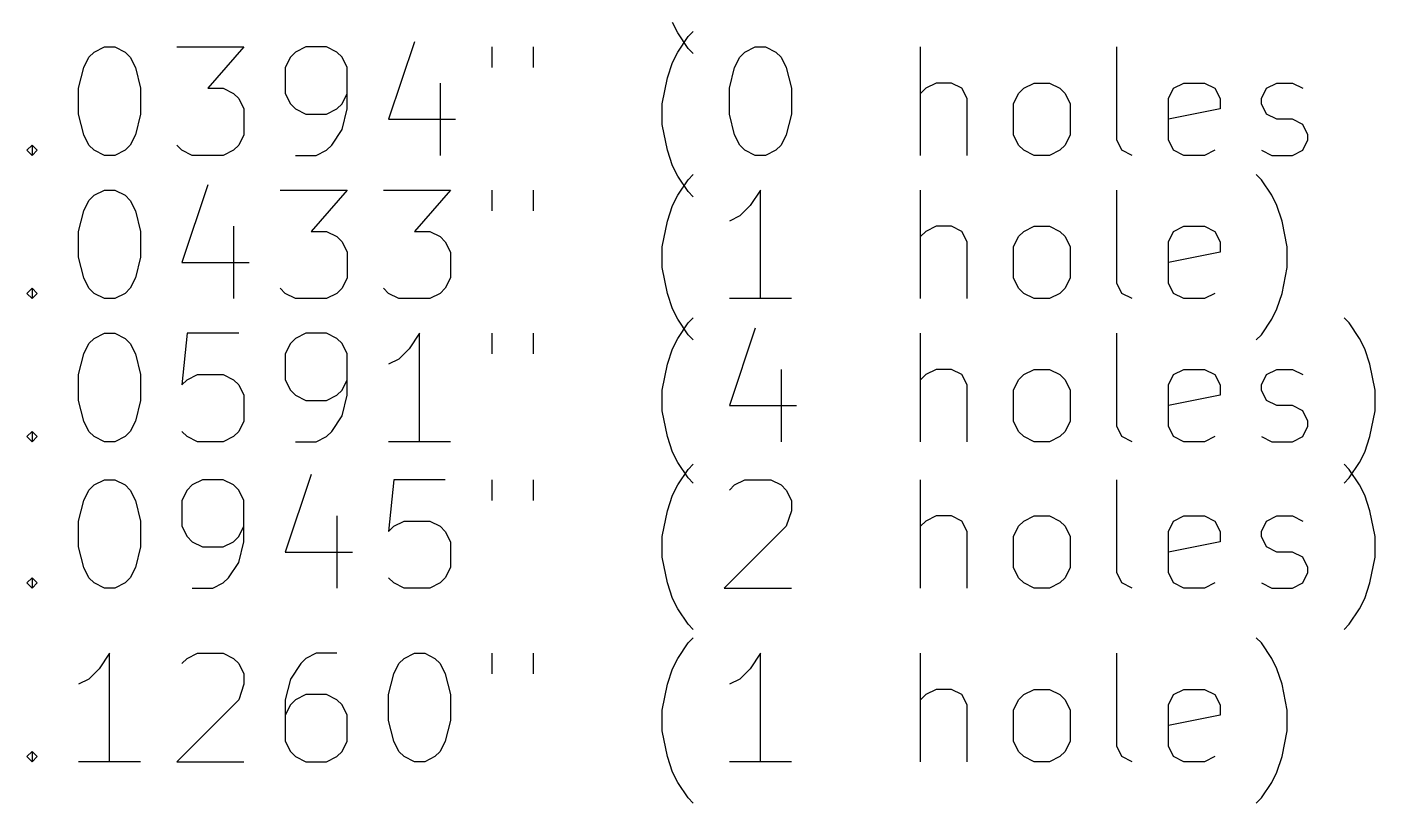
# Model space of a CAD drawing. Extents: x -2 to 100, y -33 to 100.
# Drawn here: x 23.33 to 48.19, y -32.52 to -18.21 of the extents above; entities that cross this region are included whole.
import ezdxf

# ---------------------------------------------------------------- set-up
doc = ezdxf.new("R2010")
doc.units = 0
doc.layers.add('BLACK', color=7, linetype='CONTINUOUS')

msp = doc.modelspace()

# ---------------------------------------------------------------- linework, layer by layer
at = {"layer": 'BLACK', "linetype": 'CONTINUOUS'}
for p, q in [((35.3333, -18.3207), (35.2381, -18.1302)), ((35.5238, -18.6064), (35.3333, -18.3207)), ((35.3333, -18.675), (35.5238, -18.3893)), ((35.5238, -18.3893), (35.619, -18.294)), ((24.5714, -18.675), (24.7619, -18.5798)), ((24.7619, -18.5798), (24.9524, -18.5798)), ((24.9524, -18.5798), (25.1429, -18.675)), ((26.0952, -18.5798), (27.3333, -18.5798)), ((27.3333, -18.5798), (26.6667, -19.3417)), ((28.4762, -18.5798), (28.2857, -18.675)), ((28.8571, -18.5798), (28.4762, -18.5798)), ((29.0476, -18.675), (28.8571, -18.5798)), ((30.4762, -18.4845), (30, -19.9131)), ((31.9048, -18.5798), (31.9048, -18.9607)), ((32.6667, -18.5798), (32.6667, -18.9607)), ((35.619, -18.7017), (35.5238, -18.6064)), ((36.5714, -18.675), (36.7619, -18.5798)), ((36.7619, -18.5798), (36.9524, -18.5798)), ((36.9524, -18.5798), (37.1429, -18.675)), ((39.8095, -20.5798), (39.8095, -18.5798)), ((43.4286, -20.294), (43.4286, -18.5798)), ((24.381, -18.9607), (24.4762, -18.7702)), ((24.4762, -18.7702), (24.5714, -18.675)), ((25.1429, -18.675), (25.2381, -18.7702)), ((25.2381, -18.7702), (25.3333, -18.9607)), ((28.1905, -18.7702), (28.0952, -18.9607)), ((28.2857, -18.675), (28.1905, -18.7702)), ((29.1429, -18.7702), (29.0476, -18.675)), ((29.2381, -18.9607), (29.1429, -18.7702)), ((35.1429, -19.1512), (35.2381, -18.8655)), ((35.2381, -18.8655), (35.3333, -18.675)), ((36.381, -18.9607), (36.4762, -18.7702)), ((36.4762, -18.7702), (36.5714, -18.675)), ((37.1429, -18.675), (37.2381, -18.7702)), ((37.2381, -18.7702), (37.3333, -18.9607)), ((24.2857, -19.3417), (24.381, -18.9607)), ((25.3333, -18.9607), (25.4286, -19.3417)), ((28.0952, -18.9607), (28.0952, -19.4369)), ((29.2381, -19.7226), (29.2381, -18.9607)), ((36.2857, -19.3417), (36.381, -18.9607)), ((37.3333, -18.9607), (37.4286, -19.3417)), ((24.2857, -19.8179), (24.2857, -19.3417)), ((25.4286, -19.3417), (25.4286, -19.8179)), ((26.6667, -19.3417), (26.9524, -19.3417)), ((26.9524, -19.3417), (27.1429, -19.4369)), ((30.9524, -19.2464), (30.9524, -20.5798)), ((35.0476, -19.6274), (35.1429, -19.1512)), ((36.2857, -19.8179), (36.2857, -19.3417)), ((37.4286, -19.3417), (37.4286, -19.8179)), ((39.9048, -19.3417), (39.8095, -19.4369)), ((40.0952, -19.2464), (39.9048, -19.3417)), ((40.381, -19.2464), (40.0952, -19.2464)), ((40.5714, -19.3417), (40.381, -19.2464)), ((40.6667, -19.5321), (40.5714, -19.3417)), ((41.619, -19.4369), (41.7143, -19.3417)), ((41.7143, -19.3417), (41.9048, -19.2464)), ((41.9048, -19.2464), (42.1905, -19.2464)), ((42.1905, -19.2464), (42.381, -19.3417)), ((42.381, -19.3417), (42.4762, -19.4369)), ((44.381, -19.5321), (44.4762, -19.3417)), ((44.4762, -19.3417), (44.6667, -19.2464)), ((44.6667, -19.2464), (45.0476, -19.2464)), ((45.0476, -19.2464), (45.2381, -19.3417)), ((45.2381, -19.3417), (45.3333, -19.5321)), ((46.0952, -19.5321), (46.1905, -19.3417)), ((46.1905, -19.3417), (46.381, -19.2464)), ((46.381, -19.2464), (46.6667, -19.2464)), ((46.6667, -19.2464), (46.8571, -19.3417)), ((27.1429, -19.4369), (27.2381, -19.5321)), ((27.2381, -19.5321), (27.3333, -19.7226)), ((28.0952, -19.4369), (28.1905, -19.6274)), ((28.1905, -19.6274), (28.2857, -19.7226)), ((29.0476, -19.7226), (29.1429, -19.6274)), ((29.1429, -19.6274), (29.2381, -19.4369)), ((35.0476, -20.0083), (35.0476, -19.6274)), ((40.6667, -20.5798), (40.6667, -19.5321)), ((41.5238, -19.6274), (41.619, -19.4369)), ((41.5238, -20.1988), (41.5238, -19.6274)), ((42.4762, -19.4369), (42.5714, -19.6274)), ((42.5714, -19.6274), (42.5714, -20.1988)), ((44.381, -20.294), (44.381, -19.5321)), ((45.3333, -19.5321), (45.3333, -19.7226)), ((46.0952, -19.6274), (46.0952, -19.5321)), ((46.1905, -19.8179), (46.0952, -19.6274)), ((24.381, -20.1988), (24.2857, -19.8179)), ((25.4286, -19.8179), (25.3333, -20.1988)), ((27.3333, -19.7226), (27.3333, -20.1988)), ((28.2857, -19.7226), (28.4762, -19.8179)), ((28.4762, -19.8179), (28.8571, -19.8179)), ((28.8571, -19.8179), (29.0476, -19.7226)), ((29.1429, -20.1036), (29.2381, -19.7226)), ((36.381, -20.1988), (36.2857, -19.8179)), ((37.4286, -19.8179), (37.3333, -20.1988)), ((45.3333, -19.7226), (44.381, -19.9131)), ((46.381, -19.9131), (46.1905, -19.8179)), ((28.9524, -20.3893), (29.1429, -20.1036)), ((30, -19.9131), (31.2381, -19.9131)), ((35.1429, -20.4845), (35.0476, -20.0083)), ((46.6667, -19.9131), (46.381, -19.9131)), ((46.8571, -20.0083), (46.6667, -19.9131)), ((46.9524, -20.1988), (46.8571, -20.0083)), ((24.4762, -20.3893), (24.381, -20.1988)), ((25.3333, -20.1988), (25.2381, -20.3893)), ((27.3333, -20.1988), (27.2381, -20.3893)), ((36.4762, -20.3893), (36.381, -20.1988)), ((37.3333, -20.1988), (37.2381, -20.3893)), ((41.619, -20.3893), (41.5238, -20.1988)), ((42.5714, -20.1988), (42.4762, -20.3893)), ((43.5238, -20.4845), (43.4286, -20.294)), ((44.4762, -20.4845), (44.381, -20.294)), ((46.8571, -20.4845), (46.9524, -20.294)), ((46.9524, -20.294), (46.9524, -20.1988)), ((23.3333, -20.4845), (23.4286, -20.3893)), ((23.4286, -20.5798), (23.3333, -20.4845)), ((23.4286, -20.3893), (23.5238, -20.4845)), ((23.4286, -20.3893), (23.4286, -20.5798)), ((23.5238, -20.4845), (23.4286, -20.5798)), ((24.5714, -20.4845), (24.4762, -20.3893)), ((24.7619, -20.5798), (24.5714, -20.4845)), ((24.9524, -20.5798), (24.7619, -20.5798)), ((25.1429, -20.4845), (24.9524, -20.5798)), ((25.2381, -20.3893), (25.1429, -20.4845)), ((26.1905, -20.4845), (26.0952, -20.3893)), ((26.381, -20.5798), (26.1905, -20.4845)), ((26.9524, -20.5798), (26.381, -20.5798)), ((27.1429, -20.4845), (26.9524, -20.5798)), ((27.2381, -20.3893), (27.1429, -20.4845)), ((28.2857, -20.5798), (28.6667, -20.5798)), ((28.6667, -20.5798), (28.8571, -20.4845)), ((28.8571, -20.4845), (28.9524, -20.3893)), ((35.2381, -20.7702), (35.1429, -20.4845)), ((36.5714, -20.4845), (36.4762, -20.3893)), ((36.7619, -20.5798), (36.5714, -20.4845)), ((36.9524, -20.5798), (36.7619, -20.5798)), ((37.1429, -20.4845), (36.9524, -20.5798)), ((37.2381, -20.3893), (37.1429, -20.4845)), ((41.7143, -20.4845), (41.619, -20.3893)), ((41.9048, -20.5798), (41.7143, -20.4845)), ((42.1905, -20.5798), (41.9048, -20.5798)), ((42.381, -20.4845), (42.1905, -20.5798)), ((42.4762, -20.3893), (42.381, -20.4845)), ((43.7143, -20.5798), (43.5238, -20.4845)), ((44.6667, -20.5798), (44.4762, -20.4845)), ((45.0476, -20.5798), (44.6667, -20.5798)), ((45.2381, -20.4845), (45.0476, -20.5798)), ((46.0952, -20.4845), (46.2857, -20.5798)), ((46.2857, -20.5798), (46.6667, -20.5798)), ((46.6667, -20.5798), (46.8571, -20.4845)), ((35.3333, -20.9607), (35.2381, -20.7702)), ((26.6667, -21.1245), (26.1905, -22.5531)), ((35.5238, -21.2464), (35.3333, -20.9607)), ((35.3333, -21.315), (35.5238, -21.0293)), ((35.5238, -21.0293), (35.619, -20.934)), ((46.0952, -21.0293), (46, -20.934)), ((46.2857, -21.315), (46.0952, -21.0293)), ((24.4762, -21.4102), (24.5714, -21.315)), ((24.5714, -21.315), (24.7619, -21.2198)), ((24.7619, -21.2198), (24.9524, -21.2198)), ((24.9524, -21.2198), (25.1429, -21.315)), ((25.1429, -21.315), (25.2381, -21.4102)), ((28, -21.2198), (29.2381, -21.2198)), ((29.2381, -21.2198), (28.5714, -21.9817)), ((29.9048, -21.2198), (31.1429, -21.2198)), ((31.1429, -21.2198), (30.4762, -21.9817)), ((31.9048, -21.2198), (31.9048, -21.6007)), ((32.6667, -21.2198), (32.6667, -21.6007)), ((35.2381, -21.5055), (35.3333, -21.315)), ((35.619, -21.3417), (35.5238, -21.2464)), ((36.8571, -21.2198), (36.6667, -21.5055)), ((36.8571, -23.2198), (36.8571, -21.2198)), ((39.8095, -23.2198), (39.8095, -21.2198)), ((43.4286, -22.934), (43.4286, -21.2198)), ((46.381, -21.5055), (46.2857, -21.315)), ((24.2857, -21.9817), (24.381, -21.6007)), ((24.381, -21.6007), (24.4762, -21.4102)), ((25.2381, -21.4102), (25.3333, -21.6007)), ((25.3333, -21.6007), (25.4286, -21.9817)), ((35.1429, -21.7912), (35.2381, -21.5055)), ((36.6667, -21.5055), (36.4762, -21.696)), ((46.4762, -21.7912), (46.381, -21.5055)), ((35.0476, -22.2674), (35.1429, -21.7912)), ((36.4762, -21.696), (36.2857, -21.7912)), ((46.5714, -22.2674), (46.4762, -21.7912)), ((24.2857, -22.4579), (24.2857, -21.9817)), ((25.4286, -21.9817), (25.4286, -22.4579)), ((27.1429, -21.8864), (27.1429, -23.2198)), ((28.5714, -21.9817), (28.8571, -21.9817)), ((28.8571, -21.9817), (29.0476, -22.0769)), ((29.0476, -22.0769), (29.1429, -22.1721)), ((30.4762, -21.9817), (30.7619, -21.9817)), ((30.7619, -21.9817), (30.9524, -22.0769)), ((30.9524, -22.0769), (31.0476, -22.1721)), ((39.9048, -21.9817), (39.8095, -22.0769)), ((40.0952, -21.8864), (39.9048, -21.9817)), ((40.381, -21.8864), (40.0952, -21.8864)), ((40.5714, -21.9817), (40.381, -21.8864)), ((40.6667, -22.1721), (40.5714, -21.9817)), ((41.5238, -22.2674), (41.619, -22.0769)), ((41.619, -22.0769), (41.7143, -21.9817)), ((41.7143, -21.9817), (41.9048, -21.8864)), ((41.9048, -21.8864), (42.1905, -21.8864)), ((42.1905, -21.8864), (42.381, -21.9817)), ((42.381, -21.9817), (42.4762, -22.0769)), ((42.4762, -22.0769), (42.5714, -22.2674)), ((44.381, -22.1721), (44.4762, -21.9817)), ((44.4762, -21.9817), (44.6667, -21.8864)), ((44.6667, -21.8864), (45.0476, -21.8864)), ((45.0476, -21.8864), (45.2381, -21.9817)), ((45.2381, -21.9817), (45.3333, -22.1721)), ((29.1429, -22.1721), (29.2381, -22.3626)), ((29.2381, -22.3626), (29.2381, -22.8388)), ((31.0476, -22.1721), (31.1429, -22.3626)), ((31.1429, -22.3626), (31.1429, -22.8388)), ((35.0476, -22.6483), (35.0476, -22.2674)), ((40.6667, -23.2198), (40.6667, -22.1721)), ((41.5238, -22.8388), (41.5238, -22.2674)), ((42.5714, -22.2674), (42.5714, -22.8388)), ((44.381, -22.934), (44.381, -22.1721)), ((45.3333, -22.3626), (44.381, -22.5531)), ((45.3333, -22.1721), (45.3333, -22.3626)), ((46.5714, -22.6483), (46.5714, -22.2674)), ((24.381, -22.8388), (24.2857, -22.4579)), ((25.4286, -22.4579), (25.3333, -22.8388)), ((26.1905, -22.5531), (27.4286, -22.5531)), ((24.4762, -23.0293), (24.381, -22.8388)), ((25.3333, -22.8388), (25.2381, -23.0293)), ((29.2381, -22.8388), (29.1429, -23.0293)), ((31.1429, -22.8388), (31.0476, -23.0293)), ((35.1429, -23.1245), (35.0476, -22.6483)), ((41.619, -23.0293), (41.5238, -22.8388)), ((42.5714, -22.8388), (42.4762, -23.0293)), ((46.4762, -23.1245), (46.5714, -22.6483)), ((23.3333, -23.1245), (23.4286, -23.0293)), ((23.4286, -23.0293), (23.5238, -23.1245)), ((23.4286, -23.0293), (23.4286, -23.2198)), ((24.5714, -23.1245), (24.4762, -23.0293)), ((25.2381, -23.0293), (25.1429, -23.1245)), ((28.0952, -23.1245), (28, -23.0293)), ((29.1429, -23.0293), (29.0476, -23.1245)), ((30, -23.1245), (29.9048, -23.0293)), ((31.0476, -23.0293), (30.9524, -23.1245)), ((41.7143, -23.1245), (41.619, -23.0293)), ((42.4762, -23.0293), (42.381, -23.1245)), ((43.5238, -23.1245), (43.4286, -22.934)), ((44.4762, -23.1245), (44.381, -22.934)), ((23.4286, -23.2198), (23.3333, -23.1245)), ((23.5238, -23.1245), (23.4286, -23.2198)), ((24.7619, -23.2198), (24.5714, -23.1245)), ((24.9524, -23.2198), (24.7619, -23.2198)), ((25.1429, -23.1245), (24.9524, -23.2198)), ((28.2857, -23.2198), (28.0952, -23.1245)), ((28.8571, -23.2198), (28.2857, -23.2198)), ((29.0476, -23.1245), (28.8571, -23.2198)), ((30.1905, -23.2198), (30, -23.1245)), ((30.7619, -23.2198), (30.1905, -23.2198)), ((30.9524, -23.1245), (30.7619, -23.2198)), ((35.2381, -23.4102), (35.1429, -23.1245)), ((37.4286, -23.2198), (36.2857, -23.2198)), ((41.9048, -23.2198), (41.7143, -23.1245)), ((42.1905, -23.2198), (41.9048, -23.2198)), ((42.381, -23.1245), (42.1905, -23.2198)), ((43.7143, -23.2198), (43.5238, -23.1245)), ((44.6667, -23.2198), (44.4762, -23.1245)), ((45.0476, -23.2198), (44.6667, -23.2198)), ((45.2381, -23.1245), (45.0476, -23.2198)), ((46.381, -23.4102), (46.4762, -23.1245)), ((35.3333, -23.6007), (35.2381, -23.4102)), ((35.5238, -23.8864), (35.3333, -23.6007)), ((35.5238, -23.6693), (35.619, -23.574)), ((46.0952, -23.8864), (46.2857, -23.6007)), ((46.2857, -23.6007), (46.381, -23.4102)), ((47.7143, -23.6693), (47.619, -23.574)), ((24.5714, -23.955), (24.7619, -23.8598)), ((24.7619, -23.8598), (24.9524, -23.8598)), ((24.9524, -23.8598), (25.1429, -23.955)), ((26.2857, -23.8598), (26.1905, -24.8121)), ((27.2381, -23.8598), (26.2857, -23.8598)), ((28.4762, -23.8598), (28.2857, -23.955)), ((28.8571, -23.8598), (28.4762, -23.8598)), ((29.0476, -23.955), (28.8571, -23.8598)), ((30.5714, -23.8598), (30.381, -24.1455)), ((30.5714, -25.8598), (30.5714, -23.8598)), ((31.9048, -23.8598), (31.9048, -24.2407)), ((32.6667, -23.8598), (32.6667, -24.2407)), ((35.3333, -23.955), (35.5238, -23.6693)), ((36.7619, -23.7645), (36.2857, -25.1931)), ((39.8095, -25.8598), (39.8095, -23.8598)), ((43.4286, -25.574), (43.4286, -23.8598)), ((47.9048, -23.955), (47.7143, -23.6693)), ((24.381, -24.2407), (24.4762, -24.0502)), ((24.4762, -24.0502), (24.5714, -23.955)), ((25.1429, -23.955), (25.2381, -24.0502)), ((25.2381, -24.0502), (25.3333, -24.2407)), ((28.1905, -24.0502), (28.0952, -24.2407)), ((28.2857, -23.955), (28.1905, -24.0502)), ((29.1429, -24.0502), (29.0476, -23.955)), ((29.2381, -24.2407), (29.1429, -24.0502)), ((35.2381, -24.1455), (35.3333, -23.955)), ((35.619, -23.9817), (35.5238, -23.8864)), ((46, -23.9817), (46.0952, -23.8864)), ((48, -24.1455), (47.9048, -23.955)), ((24.2857, -24.6217), (24.381, -24.2407)), ((25.3333, -24.2407), (25.4286, -24.6217)), ((28.0952, -24.2407), (28.0952, -24.7169)), ((29.2381, -25.0026), (29.2381, -24.2407)), ((30.1905, -24.336), (30, -24.4312)), ((30.381, -24.1455), (30.1905, -24.336)), ((35.1429, -24.4312), (35.2381, -24.1455)), ((48.0952, -24.4312), (48, -24.1455)), ((35.0476, -24.9074), (35.1429, -24.4312)), ((37.2381, -24.5264), (37.2381, -25.8598)), ((40.0952, -24.5264), (39.9048, -24.6217)), ((40.381, -24.5264), (40.0952, -24.5264)), ((40.5714, -24.6217), (40.381, -24.5264)), ((41.7143, -24.6217), (41.9048, -24.5264)), ((41.9048, -24.5264), (42.1905, -24.5264)), ((42.1905, -24.5264), (42.381, -24.6217)), ((44.4762, -24.6217), (44.6667, -24.5264)), ((44.6667, -24.5264), (45.0476, -24.5264)), ((45.0476, -24.5264), (45.2381, -24.6217)), ((46.1905, -24.6217), (46.381, -24.5264)), ((46.381, -24.5264), (46.6667, -24.5264)), ((46.6667, -24.5264), (46.8571, -24.6217)), ((48.1905, -24.9074), (48.0952, -24.4312)), ((24.2857, -25.0979), (24.2857, -24.6217)), ((25.4286, -24.6217), (25.4286, -25.0979)), ((26.1905, -24.8121), (26.2857, -24.7169)), ((26.2857, -24.7169), (26.4762, -24.6217)), ((26.4762, -24.6217), (26.9524, -24.6217)), ((26.9524, -24.6217), (27.1429, -24.7169)), ((27.1429, -24.7169), (27.2381, -24.8121)), ((27.2381, -24.8121), (27.3333, -25.0026)), ((28.0952, -24.7169), (28.1905, -24.9074)), ((29.1429, -24.9074), (29.2381, -24.7169)), ((39.9048, -24.6217), (39.8095, -24.7169)), ((40.6667, -24.8121), (40.5714, -24.6217)), ((40.6667, -25.8598), (40.6667, -24.8121)), ((41.5238, -24.9074), (41.619, -24.7169)), ((41.619, -24.7169), (41.7143, -24.6217)), ((42.381, -24.6217), (42.4762, -24.7169)), ((42.4762, -24.7169), (42.5714, -24.9074)), ((44.381, -24.8121), (44.4762, -24.6217)), ((44.381, -25.574), (44.381, -24.8121)), ((45.2381, -24.6217), (45.3333, -24.8121)), ((45.3333, -24.8121), (45.3333, -25.0026)), ((46.0952, -24.8121), (46.1905, -24.6217)), ((46.0952, -24.9074), (46.0952, -24.8121)), ((24.381, -25.4788), (24.2857, -25.0979)), ((25.4286, -25.0979), (25.3333, -25.4788)), ((27.3333, -25.0026), (27.3333, -25.4788)), ((28.1905, -24.9074), (28.2857, -25.0026)), ((28.2857, -25.0026), (28.4762, -25.0979)), ((28.4762, -25.0979), (28.8571, -25.0979)), ((28.8571, -25.0979), (29.0476, -25.0026)), ((29.0476, -25.0026), (29.1429, -24.9074)), ((29.1429, -25.3836), (29.2381, -25.0026)), ((35.0476, -25.2883), (35.0476, -24.9074)), ((41.5238, -25.4788), (41.5238, -24.9074)), ((42.5714, -24.9074), (42.5714, -25.4788)), ((45.3333, -25.0026), (44.381, -25.1931)), ((46.1905, -25.0979), (46.0952, -24.9074)), ((46.381, -25.1931), (46.1905, -25.0979)), ((48.1905, -25.2883), (48.1905, -24.9074)), ((35.1429, -25.7645), (35.0476, -25.2883)), ((36.2857, -25.1931), (37.5238, -25.1931)), ((46.6667, -25.1931), (46.381, -25.1931)), ((46.8571, -25.2883), (46.6667, -25.1931)), ((46.9524, -25.4788), (46.8571, -25.2883)), ((48.0952, -25.7645), (48.1905, -25.2883)), ((24.4762, -25.6693), (24.381, -25.4788)), ((25.3333, -25.4788), (25.2381, -25.6693)), ((27.3333, -25.4788), (27.2381, -25.6693)), ((28.9524, -25.6693), (29.1429, -25.3836)), ((41.619, -25.6693), (41.5238, -25.4788)), ((42.5714, -25.4788), (42.4762, -25.6693)), ((43.5238, -25.7645), (43.4286, -25.574)), ((44.4762, -25.7645), (44.381, -25.574)), ((46.8571, -25.7645), (46.9524, -25.574)), ((46.9524, -25.574), (46.9524, -25.4788)), ((23.3333, -25.7645), (23.4286, -25.6693)), ((23.4286, -25.8598), (23.3333, -25.7645)), ((23.4286, -25.6693), (23.5238, -25.7645)), ((23.4286, -25.6693), (23.4286, -25.8598)), ((23.5238, -25.7645), (23.4286, -25.8598)), ((24.5714, -25.7645), (24.4762, -25.6693)), ((24.7619, -25.8598), (24.5714, -25.7645)), ((25.1429, -25.7645), (24.9524, -25.8598)), ((25.2381, -25.6693), (25.1429, -25.7645)), ((26.2857, -25.7645), (26.1905, -25.6693)), ((26.4762, -25.8598), (26.2857, -25.7645)), ((27.1429, -25.7645), (26.9524, -25.8598)), ((27.2381, -25.6693), (27.1429, -25.7645)), ((28.6667, -25.8598), (28.8571, -25.7645)), ((28.8571, -25.7645), (28.9524, -25.6693)), ((35.2381, -26.0502), (35.1429, -25.7645)), ((41.7143, -25.7645), (41.619, -25.6693)), ((41.9048, -25.8598), (41.7143, -25.7645)), ((42.381, -25.7645), (42.1905, -25.8598)), ((42.4762, -25.6693), (42.381, -25.7645)), ((43.7143, -25.8598), (43.5238, -25.7645)), ((44.6667, -25.8598), (44.4762, -25.7645)), ((45.2381, -25.7645), (45.0476, -25.8598)), ((46.0952, -25.7645), (46.2857, -25.8598)), ((46.6667, -25.8598), (46.8571, -25.7645)), ((48, -26.0502), (48.0952, -25.7645)), ((24.9524, -25.8598), (24.7619, -25.8598)), ((26.9524, -25.8598), (26.4762, -25.8598)), ((28.2857, -25.8598), (28.6667, -25.8598)), ((31.1429, -25.8598), (30, -25.8598)), ((35.3333, -26.2407), (35.2381, -26.0502)), ((42.1905, -25.8598), (41.9048, -25.8598)), ((45.0476, -25.8598), (44.6667, -25.8598)), ((46.2857, -25.8598), (46.6667, -25.8598)), ((47.9048, -26.2407), (48, -26.0502)), ((35.5238, -26.5264), (35.3333, -26.2407)), ((35.5238, -26.3693), (35.619, -26.274)), ((47.7143, -26.3693), (47.619, -26.274)), ((47.7143, -26.5264), (47.9048, -26.2407)), ((24.5714, -26.655), (24.7619, -26.5598)), ((24.7619, -26.5598), (24.9524, -26.5598)), ((24.9524, -26.5598), (25.1429, -26.655)), ((26.5714, -26.5598), (26.381, -26.655)), ((26.9524, -26.5598), (26.5714, -26.5598)), ((27.1429, -26.655), (26.9524, -26.5598)), ((28.5714, -26.4645), (28.0952, -27.8931)), ((30.0952, -26.5598), (30, -27.5121)), ((31.0476, -26.5598), (30.0952, -26.5598)), ((31.9048, -26.5598), (31.9048, -26.9407)), ((32.6667, -26.5598), (32.6667, -26.9407)), ((35.3333, -26.655), (35.5238, -26.3693)), ((35.619, -26.6217), (35.5238, -26.5264)), ((36.381, -26.655), (36.5714, -26.5598)), ((36.5714, -26.5598), (37.0476, -26.5598)), ((37.0476, -26.5598), (37.2381, -26.655)), ((39.8095, -28.5598), (39.8095, -26.5598)), ((43.4286, -28.274), (43.4286, -26.5598)), ((47.619, -26.6217), (47.7143, -26.5264)), ((47.9048, -26.655), (47.7143, -26.3693)), ((24.381, -26.9407), (24.4762, -26.7502)), ((24.4762, -26.7502), (24.5714, -26.655)), ((25.1429, -26.655), (25.2381, -26.7502)), ((25.2381, -26.7502), (25.3333, -26.9407)), ((26.2857, -26.7502), (26.1905, -26.9407)), ((26.381, -26.655), (26.2857, -26.7502)), ((27.2381, -26.7502), (27.1429, -26.655)), ((27.3333, -26.9407), (27.2381, -26.7502)), ((35.1429, -27.1312), (35.2381, -26.8455)), ((35.2381, -26.8455), (35.3333, -26.655)), ((36.2857, -26.7502), (36.381, -26.655)), ((37.2381, -26.655), (37.3333, -26.7502)), ((37.3333, -26.7502), (37.4286, -26.9407)), ((48, -26.8455), (47.9048, -26.655)), ((48.0952, -27.1312), (48, -26.8455)), ((24.2857, -27.3217), (24.381, -26.9407)), ((25.3333, -26.9407), (25.4286, -27.3217)), ((26.1905, -26.9407), (26.1905, -27.4169)), ((27.3333, -27.7026), (27.3333, -26.9407)), ((37.4286, -26.9407), (37.4286, -27.1312)), ((24.2857, -27.7979), (24.2857, -27.3217)), ((25.4286, -27.3217), (25.4286, -27.7979)), ((29.0476, -27.2264), (29.0476, -28.5598)), ((30.0952, -27.4169), (30.2857, -27.3217)), ((30.2857, -27.3217), (30.7619, -27.3217)), ((30.7619, -27.3217), (30.9524, -27.4169)), ((35.0476, -27.6074), (35.1429, -27.1312)), ((37.4286, -27.1312), (37.3333, -27.4169)), ((39.9048, -27.3217), (39.8095, -27.4169)), ((40.0952, -27.2264), (39.9048, -27.3217)), ((40.381, -27.2264), (40.0952, -27.2264)), ((40.5714, -27.3217), (40.381, -27.2264)), ((40.6667, -27.5121), (40.5714, -27.3217)), ((41.619, -27.4169), (41.7143, -27.3217)), ((41.7143, -27.3217), (41.9048, -27.2264)), ((41.9048, -27.2264), (42.1905, -27.2264)), ((42.1905, -27.2264), (42.381, -27.3217)), ((42.381, -27.3217), (42.4762, -27.4169)), ((44.381, -27.5121), (44.4762, -27.3217)), ((44.4762, -27.3217), (44.6667, -27.2264)), ((44.6667, -27.2264), (45.0476, -27.2264)), ((45.0476, -27.2264), (45.2381, -27.3217)), ((45.2381, -27.3217), (45.3333, -27.5121)), ((46.0952, -27.5121), (46.1905, -27.3217)), ((46.1905, -27.3217), (46.381, -27.2264)), ((46.381, -27.2264), (46.6667, -27.2264)), ((46.6667, -27.2264), (46.8571, -27.3217)), ((48.1905, -27.6074), (48.0952, -27.1312)), ((26.1905, -27.4169), (26.2857, -27.6074)), ((27.2381, -27.6074), (27.3333, -27.4169)), ((30, -27.5121), (30.0952, -27.4169)), ((30.9524, -27.4169), (31.0476, -27.5121)), ((31.0476, -27.5121), (31.1429, -27.7026)), ((37.3333, -27.4169), (36.1905, -28.5598)), ((40.6667, -28.5598), (40.6667, -27.5121)), ((41.5238, -27.6074), (41.619, -27.4169)), ((42.4762, -27.4169), (42.5714, -27.6074)), ((44.381, -28.274), (44.381, -27.5121)), ((45.3333, -27.5121), (45.3333, -27.7026)), ((46.0952, -27.6074), (46.0952, -27.5121)), ((24.381, -28.1788), (24.2857, -27.7979)), ((25.4286, -27.7979), (25.3333, -28.1788)), ((26.2857, -27.6074), (26.381, -27.7026)), ((26.381, -27.7026), (26.5714, -27.7979)), ((26.5714, -27.7979), (26.9524, -27.7979)), ((26.9524, -27.7979), (27.1429, -27.7026)), ((27.1429, -27.7026), (27.2381, -27.6074)), ((27.2381, -28.0836), (27.3333, -27.7026)), ((31.1429, -27.7026), (31.1429, -28.1788)), ((35.0476, -27.9883), (35.0476, -27.6074)), ((41.5238, -28.1788), (41.5238, -27.6074)), ((42.5714, -27.6074), (42.5714, -28.1788)), ((45.3333, -27.7026), (44.381, -27.8931)), ((46.1905, -27.7979), (46.0952, -27.6074)), ((46.381, -27.8931), (46.1905, -27.7979)), ((48.1905, -27.9883), (48.1905, -27.6074)), ((27.0476, -28.3693), (27.2381, -28.0836)), ((28.0952, -27.8931), (29.3333, -27.8931)), ((35.1429, -28.4645), (35.0476, -27.9883)), ((46.6667, -27.8931), (46.381, -27.8931)), ((46.8571, -27.9883), (46.6667, -27.8931)), ((46.9524, -28.1788), (46.8571, -27.9883)), ((48.0952, -28.4645), (48.1905, -27.9883)), ((24.4762, -28.3693), (24.381, -28.1788)), ((25.3333, -28.1788), (25.2381, -28.3693)), ((31.1429, -28.1788), (31.0476, -28.3693)), ((41.619, -28.3693), (41.5238, -28.1788)), ((42.5714, -28.1788), (42.4762, -28.3693)), ((43.5238, -28.4645), (43.4286, -28.274)), ((44.4762, -28.4645), (44.381, -28.274)), ((46.8571, -28.4645), (46.9524, -28.274)), ((46.9524, -28.274), (46.9524, -28.1788)), ((23.3333, -28.4645), (23.4286, -28.3693)), ((23.4286, -28.5598), (23.3333, -28.4645)), ((23.4286, -28.3693), (23.5238, -28.4645)), ((23.4286, -28.3693), (23.4286, -28.5598)), ((23.5238, -28.4645), (23.4286, -28.5598)), ((24.5714, -28.4645), (24.4762, -28.3693)), ((24.7619, -28.5598), (24.5714, -28.4645)), ((24.9524, -28.5598), (24.7619, -28.5598)), ((25.1429, -28.4645), (24.9524, -28.5598)), ((25.2381, -28.3693), (25.1429, -28.4645)), ((26.381, -28.5598), (26.7619, -28.5598)), ((26.7619, -28.5598), (26.9524, -28.4645)), ((26.9524, -28.4645), (27.0476, -28.3693)), ((30.0952, -28.4645), (30, -28.3693)), ((30.2857, -28.5598), (30.0952, -28.4645)), ((30.7619, -28.5598), (30.2857, -28.5598)), ((30.9524, -28.4645), (30.7619, -28.5598)), ((31.0476, -28.3693), (30.9524, -28.4645)), ((35.2381, -28.7502), (35.1429, -28.4645)), ((36.1905, -28.5598), (37.4286, -28.5598)), ((41.7143, -28.4645), (41.619, -28.3693)), ((41.9048, -28.5598), (41.7143, -28.4645)), ((42.1905, -28.5598), (41.9048, -28.5598)), ((42.381, -28.4645), (42.1905, -28.5598)), ((42.4762, -28.3693), (42.381, -28.4645)), ((43.7143, -28.5598), (43.5238, -28.4645)), ((44.6667, -28.5598), (44.4762, -28.4645)), ((45.0476, -28.5598), (44.6667, -28.5598)), ((45.2381, -28.4645), (45.0476, -28.5598)), ((46.0952, -28.4645), (46.2857, -28.5598)), ((46.2857, -28.5598), (46.6667, -28.5598)), ((46.6667, -28.5598), (46.8571, -28.4645)), ((48, -28.7502), (48.0952, -28.4645)), ((35.3333, -28.9407), (35.2381, -28.7502)), ((47.9048, -28.9407), (48, -28.7502)), ((35.5238, -29.2264), (35.3333, -28.9407)), ((47.7143, -29.2264), (47.9048, -28.9407)), ((35.619, -29.3217), (35.5238, -29.2264)), ((47.619, -29.3217), (47.7143, -29.2264)), ((35.3333, -29.855), (35.5238, -29.5693)), ((35.5238, -29.5693), (35.619, -29.474)), ((46.0952, -29.5693), (46, -29.474)), ((46.2857, -29.855), (46.0952, -29.5693)), ((24.8571, -29.7598), (24.6667, -30.0455)), ((24.8571, -31.7598), (24.8571, -29.7598)), ((26.2857, -29.855), (26.4762, -29.7598)), ((26.4762, -29.7598), (26.9524, -29.7598)), ((26.9524, -29.7598), (27.1429, -29.855)), ((28.6667, -29.7598), (28.4762, -29.855)), ((29.0476, -29.7598), (28.6667, -29.7598)), ((30.2857, -29.855), (30.4762, -29.7598)), ((30.4762, -29.7598), (30.6667, -29.7598)), ((30.6667, -29.7598), (30.8571, -29.855)), ((31.9048, -29.7598), (31.9048, -30.1407)), ((32.6667, -29.7598), (32.6667, -30.1407)), ((36.8571, -29.7598), (36.6667, -30.0455)), ((36.8571, -31.7598), (36.8571, -29.7598)), ((39.8095, -31.7598), (39.8095, -29.7598)), ((43.4286, -31.474), (43.4286, -29.7598)), ((24.6667, -30.0455), (24.4762, -30.236)), ((26.1905, -29.9502), (26.2857, -29.855)), ((27.1429, -29.855), (27.2381, -29.9502)), ((27.2381, -29.9502), (27.3333, -30.1407)), ((28.381, -29.9502), (28.1905, -30.236)), ((28.4762, -29.855), (28.381, -29.9502)), ((30.0952, -30.1407), (30.1905, -29.9502)), ((30.1905, -29.9502), (30.2857, -29.855)), ((30.8571, -29.855), (30.9524, -29.9502)), ((30.9524, -29.9502), (31.0476, -30.1407)), ((35.1429, -30.3312), (35.2381, -30.0455)), ((35.2381, -30.0455), (35.3333, -29.855)), ((36.6667, -30.0455), (36.4762, -30.236)), ((46.381, -30.0455), (46.2857, -29.855)), ((46.4762, -30.3312), (46.381, -30.0455)), ((24.4762, -30.236), (24.2857, -30.3312)), ((27.3333, -30.1407), (27.3333, -30.3312)), ((28.1905, -30.236), (28.0952, -30.6169)), ((30, -30.5217), (30.0952, -30.1407)), ((31.0476, -30.1407), (31.1429, -30.5217)), ((36.4762, -30.236), (36.2857, -30.3312)), ((27.3333, -30.3312), (27.2381, -30.6169)), ((28.4762, -30.5217), (28.2857, -30.6169)), ((28.8571, -30.5217), (28.4762, -30.5217)), ((29.0476, -30.6169), (28.8571, -30.5217)), ((30, -30.9979), (30, -30.5217)), ((31.1429, -30.5217), (31.1429, -30.9979)), ((35.0476, -30.8074), (35.1429, -30.3312)), ((39.9048, -30.5217), (39.8095, -30.6169)), ((40.0952, -30.4264), (39.9048, -30.5217)), ((40.381, -30.4264), (40.0952, -30.4264)), ((40.5714, -30.5217), (40.381, -30.4264)), ((40.6667, -30.7121), (40.5714, -30.5217)), ((41.619, -30.6169), (41.7143, -30.5217)), ((41.7143, -30.5217), (41.9048, -30.4264)), ((41.9048, -30.4264), (42.1905, -30.4264)), ((42.1905, -30.4264), (42.381, -30.5217)), ((42.381, -30.5217), (42.4762, -30.6169)), ((44.381, -30.7121), (44.4762, -30.5217)), ((44.4762, -30.5217), (44.6667, -30.4264)), ((44.6667, -30.4264), (45.0476, -30.4264)), ((45.0476, -30.4264), (45.2381, -30.5217)), ((45.2381, -30.5217), (45.3333, -30.7121)), ((46.5714, -30.8074), (46.4762, -30.3312)), ((27.2381, -30.6169), (26.0952, -31.7598)), ((28.0952, -30.6169), (28.0952, -31.3788)), ((28.1905, -30.7121), (28.0952, -30.9026)), ((28.2857, -30.6169), (28.1905, -30.7121)), ((29.1429, -30.7121), (29.0476, -30.6169)), ((29.2381, -30.9026), (29.1429, -30.7121)), ((35.0476, -31.1883), (35.0476, -30.8074)), ((40.6667, -31.7598), (40.6667, -30.7121)), ((41.5238, -30.8074), (41.619, -30.6169)), ((41.5238, -31.3788), (41.5238, -30.8074)), ((42.4762, -30.6169), (42.5714, -30.8074)), ((42.5714, -30.8074), (42.5714, -31.3788)), ((44.381, -31.474), (44.381, -30.7121)), ((45.3333, -30.7121), (45.3333, -30.9026)), ((46.5714, -31.1883), (46.5714, -30.8074)), ((29.2381, -31.3788), (29.2381, -30.9026)), ((30.0952, -31.3788), (30, -30.9979)), ((31.1429, -30.9979), (31.0476, -31.3788)), ((45.3333, -30.9026), (44.381, -31.0931)), ((35.1429, -31.6645), (35.0476, -31.1883)), ((46.4762, -31.6645), (46.5714, -31.1883)), ((28.0952, -31.3788), (28.1905, -31.5693)), ((29.1429, -31.5693), (29.2381, -31.3788)), ((30.1905, -31.5693), (30.0952, -31.3788)), ((31.0476, -31.3788), (30.9524, -31.5693)), ((41.619, -31.5693), (41.5238, -31.3788)), ((42.5714, -31.3788), (42.4762, -31.5693)), ((43.5238, -31.6645), (43.4286, -31.474)), ((44.4762, -31.6645), (44.381, -31.474)), ((23.3333, -31.6645), (23.4286, -31.5693)), ((23.4286, -31.7598), (23.3333, -31.6645)), ((23.4286, -31.5693), (23.5238, -31.6645)), ((23.4286, -31.5693), (23.4286, -31.7598)), ((23.5238, -31.6645), (23.4286, -31.7598)), ((25.4286, -31.7598), (24.2857, -31.7598)), ((26.0952, -31.7598), (27.3333, -31.7598)), ((28.1905, -31.5693), (28.2857, -31.6645)), ((28.2857, -31.6645), (28.4762, -31.7598)), ((28.4762, -31.7598), (28.8571, -31.7598)), ((28.8571, -31.7598), (29.0476, -31.6645)), ((29.0476, -31.6645), (29.1429, -31.5693)), ((30.2857, -31.6645), (30.1905, -31.5693)), ((30.4762, -31.7598), (30.2857, -31.6645)), ((30.6667, -31.7598), (30.4762, -31.7598)), ((30.8571, -31.6645), (30.6667, -31.7598)), ((30.9524, -31.5693), (30.8571, -31.6645)), ((35.2381, -31.9502), (35.1429, -31.6645)), ((37.4286, -31.7598), (36.2857, -31.7598)), ((41.7143, -31.6645), (41.619, -31.5693)), ((41.9048, -31.7598), (41.7143, -31.6645)), ((42.1905, -31.7598), (41.9048, -31.7598)), ((42.381, -31.6645), (42.1905, -31.7598)), ((42.4762, -31.5693), (42.381, -31.6645)), ((43.7143, -31.7598), (43.5238, -31.6645)), ((44.6667, -31.7598), (44.4762, -31.6645)), ((45.0476, -31.7598), (44.6667, -31.7598)), ((45.2381, -31.6645), (45.0476, -31.7598)), ((46.381, -31.9502), (46.4762, -31.6645)), ((35.3333, -32.1407), (35.2381, -31.9502)), ((46.2857, -32.1407), (46.381, -31.9502)), ((35.5238, -32.4264), (35.3333, -32.1407)), ((46.0952, -32.4264), (46.2857, -32.1407)), ((35.619, -32.5217), (35.5238, -32.4264)), ((46, -32.5217), (46.0952, -32.4264))]:
    msp.add_line(p, q, dxfattribs=at)

doc.saveas('drawing.dxf')
